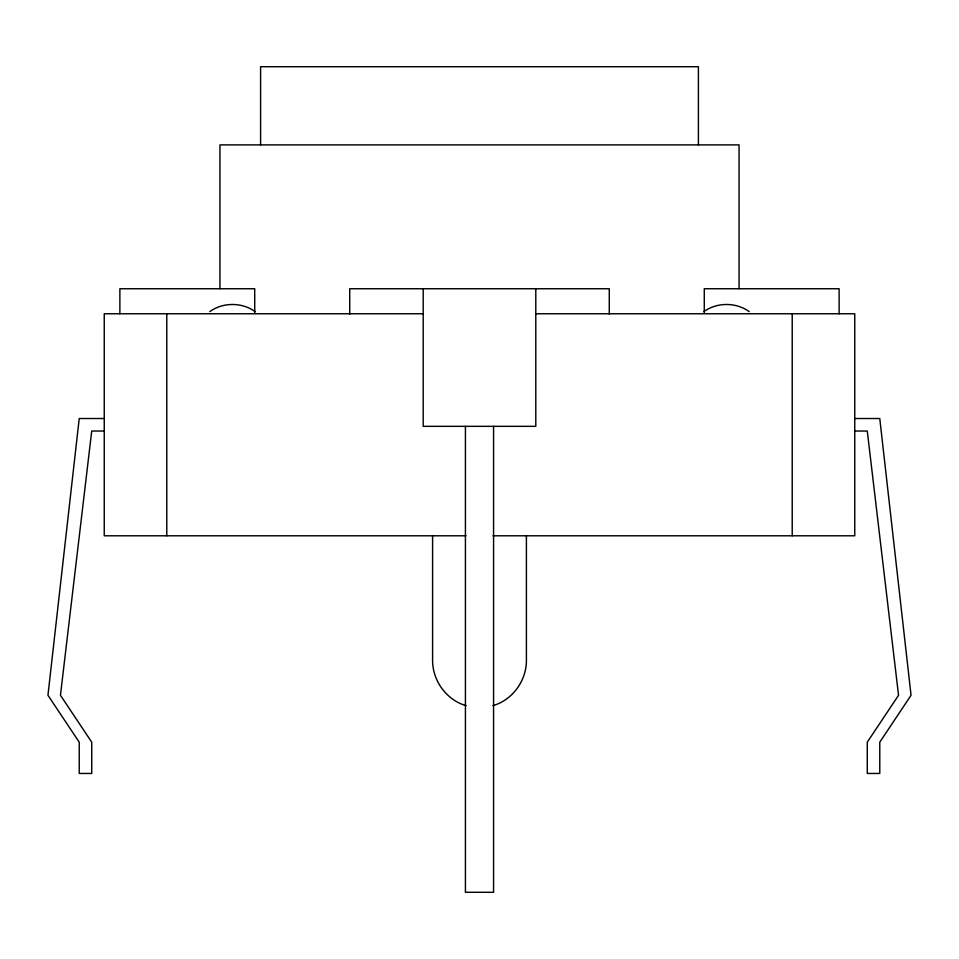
<?xml version="1.0" encoding="UTF-8"?>
<svg xmlns="http://www.w3.org/2000/svg" width="959" height="959" viewBox="0 0 959 959"><rect width="100%" height="100%" fill="white"/><g stroke="black" fill="none" stroke-linecap="round" stroke-linejoin="round"><path stroke-width="1.44" d="M209.793 311.615C222.991 302.109 241.92 302.109 255.106 311.615M703.894 311.615C717.08 302.109 736.009 302.109 749.207 311.615M492.902 705.668C512.394 700.058 526.239 681.046 526.407 660.871L526.407 535.793M423.207 313.761L104.243 313.761L104.243 535.793L466.038 535.793M535.793 313.761L854.757 313.761L854.757 535.793L492.962 535.793M104.243 418.52L79.225 418.52L47.95 695.275L79.225 742.182L79.225 773.457L91.728 773.457L91.728 742.182L60.453 695.275L91.728 431.035L104.243 431.035M854.757 418.52L879.775 418.52L911.05 695.275L879.775 742.182L879.775 773.457L867.272 773.457L867.272 742.182L898.547 695.275L867.272 431.035L854.757 431.035M466.098 705.668C446.606 700.058 432.761 681.046 432.593 660.871L432.593 535.793M839.125 313.761L839.125 288.743L704.278 288.743L704.278 312.574M792.218 313.761L792.218 535.793M739.053 288.743L739.053 144.893L219.947 144.893L219.947 288.743M698.404 144.893L698.404 66.71L260.596 66.71L260.596 144.893M609.277 314.061L609.277 288.743L349.723 288.743L349.723 314.061M535.793 288.743L535.793 426.335L423.207 426.335L423.207 288.743M493.573 426.335L493.573 892.29L465.427 892.29L465.427 426.335M254.722 312.574L254.722 288.743L119.875 288.743L119.875 313.761M166.782 313.761L166.782 535.793"/></g></svg>
